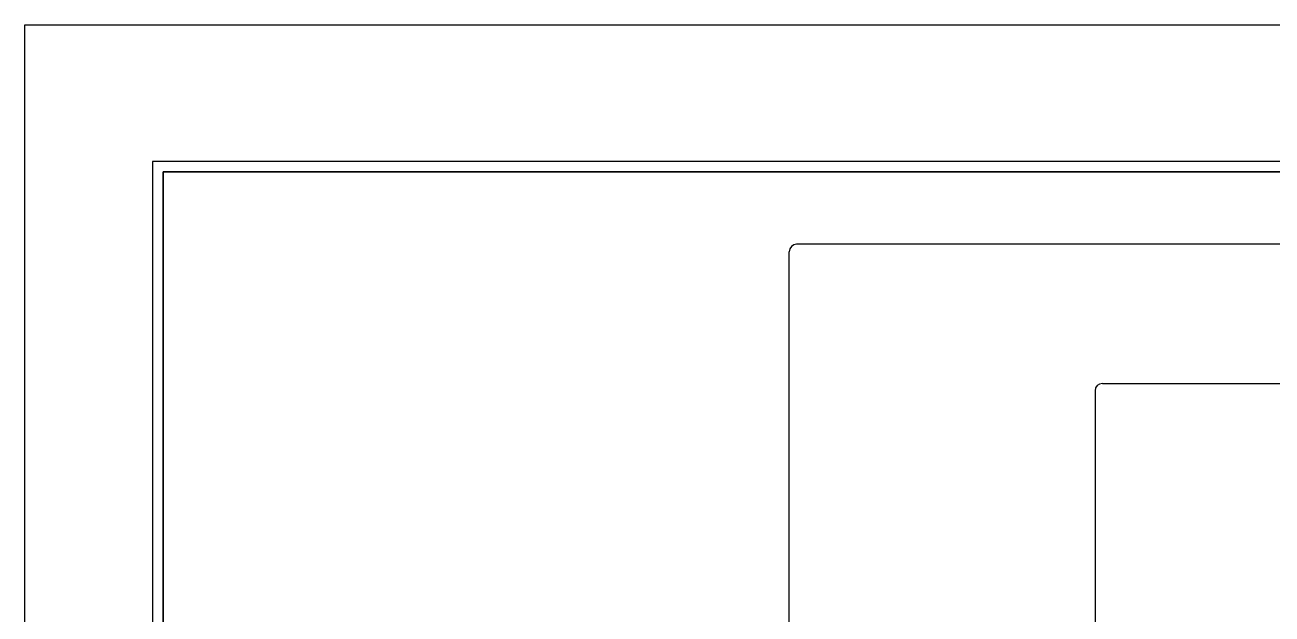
# Model space of a CAD drawing. Header units: millimetres. Extents: x 3083 to 7283, y 1609 to 4579.
# Drawn here: x 3083 to 4772, y 3782 to 4579 of the extents above; entities that cross this region are included whole.
import ezdxf

# ---------------------------------------------------------------- set-up
doc = ezdxf.new("R2010")
doc.units = ezdxf.units.MM

msp = doc.modelspace()

# ---------------------------------------------------------------- linework, layer by layer
for p, q in [((3083.3, 4578.9), (7283.3, 4578.9)), ((3083.3, 1608.9), (3083.3, 4578.9)), ((3270.3, 4380.1), (7096.2, 4380.1)), ((3270.3, 2000.9), (3270.3, 4380.1)), ((7096.2, 4380.1), (3270.3, 4380.1)), ((3270.3, 4380.1), (3270.3, 1808.7)), ((4118, 3420.3, -163.2), (4118, 4272.1, -163.2)), ((5920.5, 4282.1, -163.2), (4128, 4282.1, -163.2)), ((4542.1, 4093.8, -163.2), (4933.7, 4093.8, -163.2)), ((4532.1, 4083.8, -163.2), (4532.1, 3418.1, -163.2))]:
    msp.add_line(p, q)
at = {"color": 4}
for p, q in [((7110.5, 4394.3), (3256.1, 4394.3)), ((3256.1, 4394.3), (3256.1, 1794.4))]:
    msp.add_line(p, q, dxfattribs=at)
for centre in [(4128, 4272.1, -163.2), (4542.1, 4083.8, -163.2)]:
    msp.add_arc(centre, 10, 90, 180)

doc.saveas('drawing.dxf')
